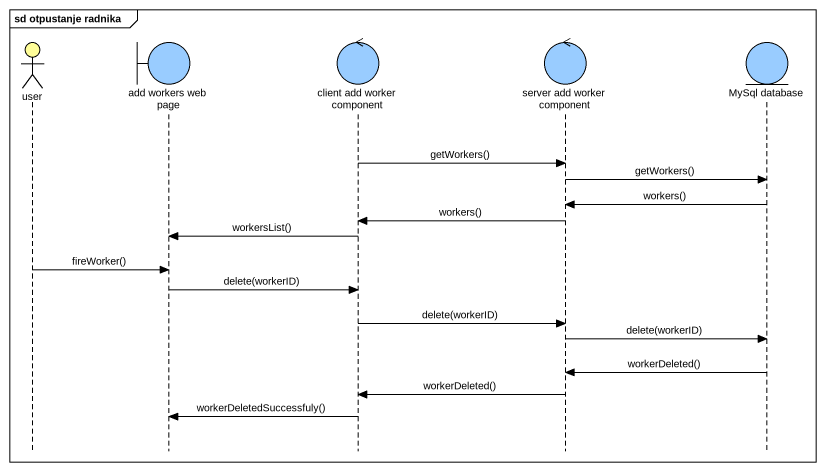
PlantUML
@startuml
mainframe sd otpustanje radnika
hide footbox
actor user #FFFE99
boundary "add workers web page" as add_workers_web_page #99CCFF
control "client add worker component" as client_add_worker_component #99CCFF
control "server add worker component" as server_add_worker_component #99CCFF
entity "MySql database" as MySql_database #99CCFF

client_add_worker_component -> server_add_worker_component : getWorkers()
server_add_worker_component -> MySql_database : getWorkers()
MySql_database -> server_add_worker_component : workers()
server_add_worker_component -> client_add_worker_component : workers()
client_add_worker_component -> add_workers_web_page : workersList()
user -> add_workers_web_page : fireWorker()
add_workers_web_page -> client_add_worker_component : delete(workerID)
client_add_worker_component -> server_add_worker_component : delete(workerID)
server_add_worker_component -> MySql_database : delete(workerID)
MySql_database -> server_add_worker_component : workerDeleted()
server_add_worker_component -> client_add_worker_component : workerDeleted()
client_add_worker_component -> add_workers_web_page : workerDeletedSuccessfuly()
@enduml
